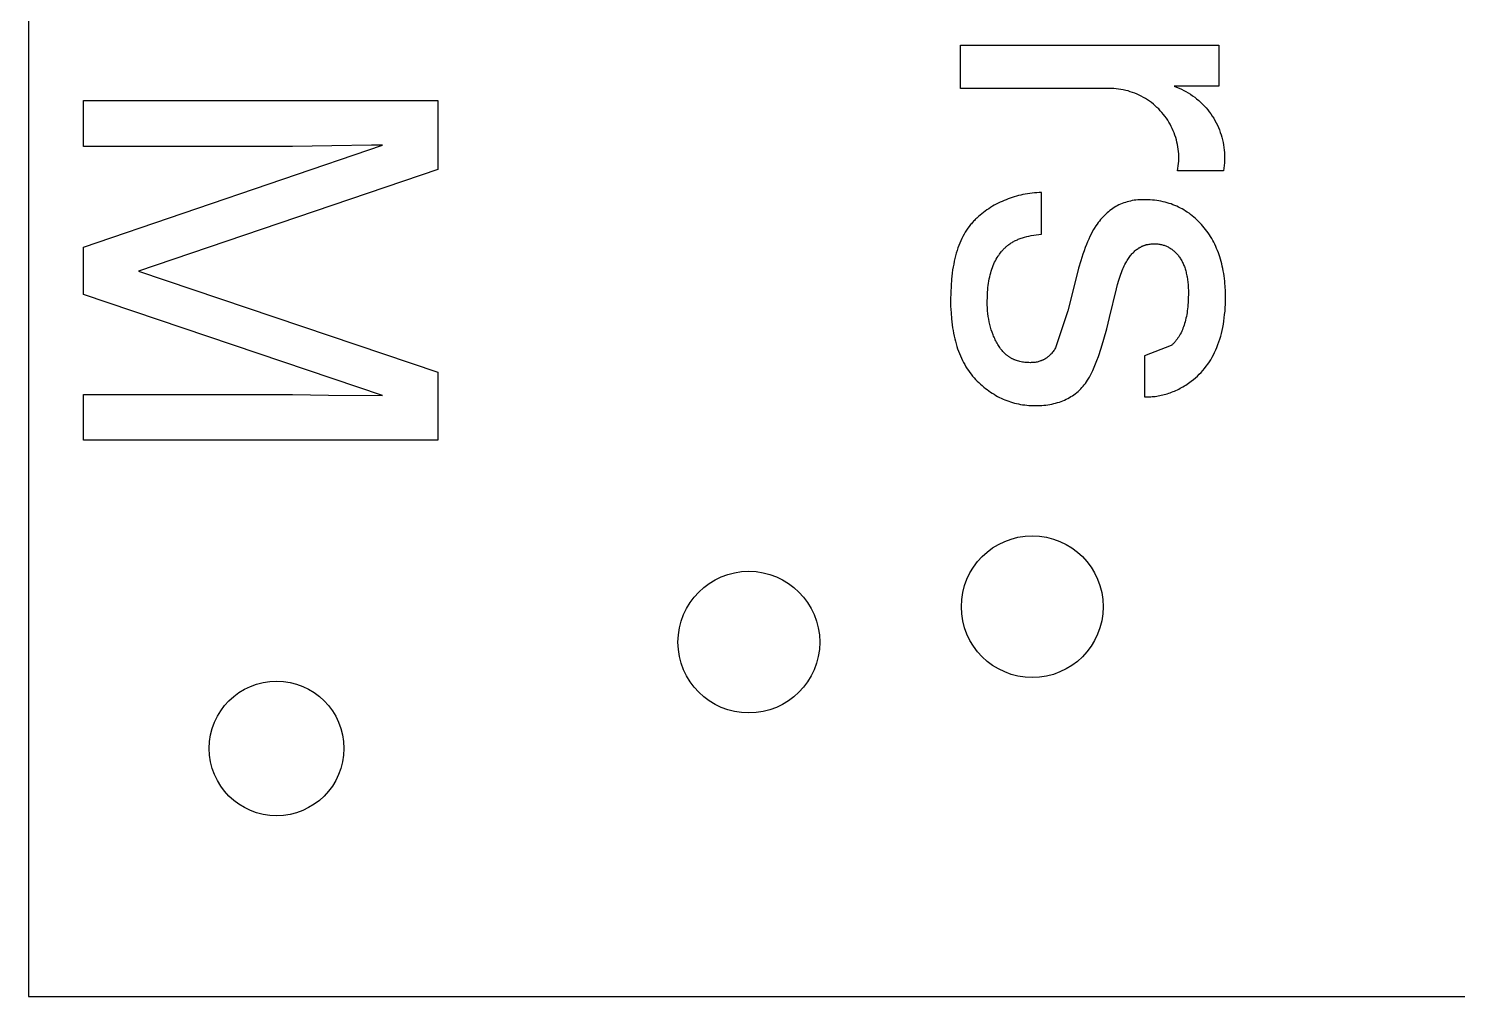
# Model space of a CAD drawing. Extents: x -4 to 37, y -4 to 403.
# Drawn here: x -3.5 to 16.66, y -3.5 to 10.16 of the extents above; entities that cross this region are included whole.
import ezdxf

# ---------------------------------------------------------------- set-up
doc = ezdxf.new("R2010")
doc.units = 0
for name, color, linetype in [('AMICA', 3, 'CONTINUOUS'), ('BORDER', 7, 'CONTINUOUS'), ('SCREWS-BORDER', 3, 'CONTINUOUS'), ('TEXT_LAYER$TXT_MKR1000', 4, 'CONTINUOUS'), ('TEXT_LOGO', 4, 'CONTINUOUS')]:
    doc.layers.add(name, color=color, linetype=linetype)

msp = doc.modelspace()

# ---------------------------------------------------------------- linework, layer by layer
at = {"layer": 'AMICA'}
for centre in [(10.665, 2), (6.665, 1.5)]:
    msp.add_circle(centre, 1, dxfattribs=at)
at = {"layer": 'BORDER'}
for p, q in [((-3.5, 403.46), (-3.5, -3.5)), ((-3.5, -3.5), (36.83, -3.5))]:
    msp.add_line(p, q, dxfattribs=at)
at = {"layer": 'SCREWS-BORDER'}
msp.add_circle((0, 0), 0.95, dxfattribs=at)
at = {"layer": 'TEXT_LAYER$TXT_MKR1000'}
for p, q in [((-2.724, 8.496), (-2.724, 9.142)), ((-2.724, 9.142), (2.276, 9.142)), ((2.276, 9.142), (2.276, 8.172)), ((-2.724, 7.076), (1.493, 8.513)), ((0.227, 8.496), (-2.724, 8.496)), ((0.78, 8.504), (0.227, 8.496)), ((1.34, 8.513), (0.78, 8.504)), ((1.493, 8.513), (1.34, 8.513)), ((2.276, 8.172), (-1.951, 6.736)), ((-2.724, 6.406), (-2.724, 7.076)), ((-1.951, 6.736), (2.276, 5.31)), ((1.493, 4.98), (-2.724, 6.406)), ((2.276, 5.31), (2.276, 4.35)), ((-2.724, 4.35), (-2.724, 4.993)), ((-2.724, 4.993), (0.227, 4.993)), ((0.227, 4.993), (0.734, 4.986)), ((0.734, 4.986), (1.493, 4.98)), ((2.276, 4.35), (-2.724, 4.35))]:
    msp.add_line(p, q, dxfattribs=at)
at = {"layer": 'TEXT_LOGO'}
for p, q in [((9.652, 9.313), (9.652, 9.926)), ((9.652, 9.926), (13.297, 9.926)), ((13.297, 9.926), (13.297, 9.344)), ((11.748, 9.313), (9.652, 9.313)), ((11.782, 9.313), (11.748, 9.313)), ((11.816, 9.311), (11.782, 9.313)), ((11.85, 9.309), (11.816, 9.311)), ((11.883, 9.305), (11.85, 9.309)), ((11.917, 9.3), (11.883, 9.305)), ((11.95, 9.294), (11.917, 9.3)), ((11.983, 9.286), (11.95, 9.294)), ((12.016, 9.278), (11.983, 9.286)), ((12.048, 9.268), (12.016, 9.278)), ((13.297, 9.344), (12.667, 9.344)), ((12.667, 9.344), (12.702, 9.331)), ((12.702, 9.331), (12.736, 9.318)), ((12.736, 9.318), (12.769, 9.303)), ((12.769, 9.303), (12.802, 9.286)), ((12.802, 9.286), (12.834, 9.269)), ((12.08, 9.257), (12.048, 9.268)), ((12.112, 9.246), (12.08, 9.257)), ((12.143, 9.233), (12.112, 9.246)), ((12.174, 9.219), (12.143, 9.233)), ((12.204, 9.204), (12.174, 9.219)), ((12.234, 9.187), (12.204, 9.204)), ((12.263, 9.17), (12.234, 9.187)), ((12.292, 9.152), (12.263, 9.17)), ((12.32, 9.133), (12.292, 9.152)), ((12.347, 9.113), (12.32, 9.133)), ((12.374, 9.092), (12.347, 9.113)), ((12.399, 9.07), (12.374, 9.092)), ((12.834, 9.269), (12.866, 9.251)), ((12.866, 9.251), (12.897, 9.231)), ((12.897, 9.231), (12.927, 9.211)), ((12.927, 9.211), (12.957, 9.189)), ((12.957, 9.189), (12.985, 9.167)), ((12.985, 9.167), (13.014, 9.143)), ((13.014, 9.143), (13.041, 9.119)), ((13.041, 9.119), (13.067, 9.093)), ((13.067, 9.093), (13.093, 9.067)), ((12.425, 9.047), (12.399, 9.07)), ((12.449, 9.024), (12.425, 9.047)), ((12.472, 8.999), (12.449, 9.024)), ((12.495, 8.974), (12.472, 8.999)), ((12.516, 8.948), (12.495, 8.974)), ((12.537, 8.921), (12.516, 8.948)), ((12.557, 8.894), (12.537, 8.921)), ((12.576, 8.866), (12.557, 8.894)), ((13.093, 9.067), (13.117, 9.04)), ((13.117, 9.04), (13.141, 9.012)), ((13.141, 9.012), (13.163, 8.983)), ((13.163, 8.983), (13.185, 8.954)), ((13.185, 8.954), (13.205, 8.923)), ((13.205, 8.923), (13.225, 8.892)), ((13.225, 8.892), (13.243, 8.861)), ((12.594, 8.837), (12.576, 8.866)), ((12.61, 8.808), (12.594, 8.837)), ((12.626, 8.778), (12.61, 8.808)), ((12.641, 8.747), (12.626, 8.778)), ((12.655, 8.717), (12.641, 8.747)), ((12.667, 8.685), (12.655, 8.717)), ((12.679, 8.653), (12.667, 8.685)), ((13.243, 8.861), (13.261, 8.828)), ((13.261, 8.828), (13.277, 8.796)), ((13.277, 8.796), (13.292, 8.762)), ((13.292, 8.762), (13.306, 8.728)), ((13.306, 8.728), (13.319, 8.694)), ((13.319, 8.694), (13.33, 8.659)), ((12.689, 8.621), (12.679, 8.653)), ((12.699, 8.589), (12.689, 8.621)), ((12.707, 8.556), (12.699, 8.589)), ((12.714, 8.523), (12.707, 8.556)), ((12.72, 8.489), (12.714, 8.523)), ((12.725, 8.456), (12.72, 8.489)), ((13.33, 8.659), (13.341, 8.624)), ((13.341, 8.624), (13.35, 8.589)), ((13.35, 8.589), (13.358, 8.553)), ((13.358, 8.553), (13.364, 8.517)), ((13.364, 8.517), (13.37, 8.481)), ((13.37, 8.481), (13.374, 8.444)), ((12.728, 8.422), (12.725, 8.456)), ((12.731, 8.389), (12.728, 8.422)), ((12.729, 8.253), (12.731, 8.287)), ((12.732, 8.355), (12.731, 8.389)), ((12.731, 8.287), (12.732, 8.321)), ((12.732, 8.321), (12.732, 8.355)), ((13.374, 8.444), (13.377, 8.408)), ((13.378, 8.298), (13.376, 8.262)), ((13.377, 8.408), (13.378, 8.371)), ((13.378, 8.371), (13.379, 8.335)), ((13.379, 8.335), (13.378, 8.298)), ((12.715, 8.153), (12.721, 8.186)), ((13.362, 8.153), (12.715, 8.153)), ((12.721, 8.186), (12.725, 8.22)), ((12.725, 8.22), (12.729, 8.253)), ((13.368, 8.189), (13.362, 8.153)), ((13.372, 8.225), (13.368, 8.189)), ((13.376, 8.262), (13.372, 8.225)), ((10.129, 7.665), (10.103, 7.65)), ((10.156, 7.68), (10.129, 7.665)), ((10.183, 7.694), (10.156, 7.68)), ((10.21, 7.707), (10.183, 7.694)), ((10.238, 7.72), (10.21, 7.707)), ((10.266, 7.732), (10.238, 7.72)), ((10.295, 7.744), (10.266, 7.732)), ((10.323, 7.755), (10.295, 7.744)), ((10.352, 7.765), (10.323, 7.755)), ((10.382, 7.775), (10.352, 7.765)), ((10.411, 7.784), (10.382, 7.775)), ((10.442, 7.793), (10.411, 7.784)), ((10.472, 7.801), (10.442, 7.793)), ((10.503, 7.808), (10.472, 7.801)), ((10.534, 7.815), (10.503, 7.808)), ((10.565, 7.821), (10.534, 7.815)), ((10.597, 7.826), (10.565, 7.821)), ((10.629, 7.831), (10.597, 7.826)), ((10.662, 7.836), (10.629, 7.831)), ((10.695, 7.839), (10.662, 7.836)), ((10.728, 7.842), (10.695, 7.839)), ((10.761, 7.845), (10.728, 7.842)), ((10.795, 7.846), (10.761, 7.845)), ((10.795, 7.258), (10.795, 7.846)), ((11.887, 7.669), (11.865, 7.658)), ((11.91, 7.679), (11.887, 7.669)), ((11.933, 7.689), (11.91, 7.679)), ((11.956, 7.698), (11.933, 7.689)), ((11.979, 7.706), (11.956, 7.698)), ((12.003, 7.713), (11.979, 7.706)), ((12.027, 7.72), (12.003, 7.713)), ((12.052, 7.725), (12.027, 7.72)), ((12.077, 7.73), (12.052, 7.725)), ((12.102, 7.735), (12.077, 7.73)), ((12.128, 7.738), (12.102, 7.735)), ((12.154, 7.741), (12.128, 7.738)), ((12.181, 7.743), (12.154, 7.741)), ((12.208, 7.744), (12.181, 7.743)), ((12.235, 7.744), (12.208, 7.744)), ((12.267, 7.744), (12.235, 7.744)), ((12.299, 7.743), (12.267, 7.744)), ((12.33, 7.741), (12.299, 7.743)), ((12.361, 7.738), (12.33, 7.741)), ((12.392, 7.735), (12.361, 7.738)), ((12.422, 7.731), (12.392, 7.735)), ((12.452, 7.726), (12.422, 7.731)), ((12.481, 7.721), (12.452, 7.726)), ((12.51, 7.715), (12.481, 7.721)), ((12.539, 7.708), (12.51, 7.715)), ((12.567, 7.7), (12.539, 7.708)), ((12.595, 7.692), (12.567, 7.7)), ((12.623, 7.683), (12.595, 7.692)), ((12.65, 7.673), (12.623, 7.683)), ((12.677, 7.662), (12.65, 7.673)), ((9.859, 7.462), (9.848, 7.451)), ((9.87, 7.473), (9.859, 7.462)), ((9.881, 7.484), (9.87, 7.473)), ((9.905, 7.505), (9.881, 7.484)), ((9.928, 7.525), (9.905, 7.505)), ((9.952, 7.545), (9.928, 7.525)), ((9.976, 7.564), (9.952, 7.545)), ((10.001, 7.582), (9.976, 7.564)), ((10.026, 7.6), (10.001, 7.582)), ((10.051, 7.617), (10.026, 7.6)), ((10.077, 7.634), (10.051, 7.617)), ((10.103, 7.65), (10.077, 7.634)), ((11.63, 7.463), (11.613, 7.442)), ((11.647, 7.484), (11.63, 7.463)), ((11.665, 7.503), (11.647, 7.484)), ((11.684, 7.522), (11.665, 7.503)), ((11.702, 7.54), (11.684, 7.522)), ((11.721, 7.558), (11.702, 7.54)), ((11.741, 7.574), (11.721, 7.558)), ((11.761, 7.59), (11.741, 7.574)), ((11.781, 7.605), (11.761, 7.59)), ((11.801, 7.619), (11.781, 7.605)), ((11.822, 7.633), (11.801, 7.619)), ((11.844, 7.646), (11.822, 7.633)), ((11.865, 7.658), (11.844, 7.646)), ((12.703, 7.651), (12.677, 7.662)), ((12.729, 7.639), (12.703, 7.651)), ((12.755, 7.626), (12.729, 7.639)), ((12.78, 7.613), (12.755, 7.626)), ((12.805, 7.599), (12.78, 7.613)), ((12.829, 7.584), (12.805, 7.599)), ((12.853, 7.568), (12.829, 7.584)), ((12.877, 7.552), (12.853, 7.568)), ((12.9, 7.535), (12.877, 7.552)), ((12.923, 7.517), (12.9, 7.535)), ((12.945, 7.498), (12.923, 7.517)), ((12.968, 7.479), (12.945, 7.498)), ((12.989, 7.459), (12.968, 7.479)), ((9.72, 7.285), (9.703, 7.256)), ((9.737, 7.313), (9.72, 7.285)), ((9.756, 7.34), (9.737, 7.313)), ((9.775, 7.367), (9.756, 7.34)), ((9.785, 7.379), (9.775, 7.367)), ((9.795, 7.392), (9.785, 7.379)), ((9.805, 7.404), (9.795, 7.392)), ((9.815, 7.416), (9.805, 7.404)), ((9.826, 7.428), (9.815, 7.416)), ((9.837, 7.44), (9.826, 7.428)), ((9.848, 7.451), (9.837, 7.44)), ((11.512, 7.29), (11.495, 7.258)), ((11.53, 7.321), (11.512, 7.29)), ((11.539, 7.335), (11.53, 7.321)), ((11.563, 7.374), (11.539, 7.335)), ((11.579, 7.397), (11.563, 7.374)), ((11.596, 7.42), (11.579, 7.397)), ((11.613, 7.442), (11.596, 7.42)), ((13.011, 7.438), (12.989, 7.459)), ((13.032, 7.417), (13.011, 7.438)), ((13.052, 7.395), (13.032, 7.417)), ((13.072, 7.372), (13.052, 7.395)), ((13.092, 7.348), (13.072, 7.372)), ((13.111, 7.324), (13.092, 7.348)), ((13.13, 7.299), (13.111, 7.324)), ((13.147, 7.274), (13.13, 7.299)), ((13.165, 7.249), (13.147, 7.274)), ((9.616, 7.062), (9.604, 7.027)), ((9.629, 7.097), (9.616, 7.062)), ((9.642, 7.13), (9.629, 7.097)), ((9.656, 7.163), (9.642, 7.13)), ((9.671, 7.195), (9.656, 7.163)), ((9.687, 7.226), (9.671, 7.195)), ((9.703, 7.256), (9.687, 7.226)), ((10.264, 7.05), (10.273, 7.058)), ((10.273, 7.058), (10.281, 7.066)), ((10.281, 7.066), (10.29, 7.074)), ((10.29, 7.074), (10.298, 7.082)), ((10.298, 7.082), (10.307, 7.09)), ((10.307, 7.09), (10.316, 7.097)), ((10.316, 7.097), (10.326, 7.104)), ((10.326, 7.104), (10.336, 7.112)), ((10.336, 7.112), (10.347, 7.12)), ((10.347, 7.12), (10.357, 7.127)), ((10.357, 7.127), (10.369, 7.134)), ((10.369, 7.134), (10.38, 7.141)), ((10.38, 7.141), (10.392, 7.148)), ((10.392, 7.148), (10.404, 7.155)), ((10.404, 7.155), (10.416, 7.161)), ((10.416, 7.161), (10.429, 7.167)), ((10.429, 7.167), (10.442, 7.173)), ((10.442, 7.173), (10.455, 7.179)), ((10.455, 7.179), (10.468, 7.185)), ((10.468, 7.185), (10.482, 7.19)), ((10.482, 7.19), (10.496, 7.196)), ((10.496, 7.196), (10.51, 7.201)), ((10.51, 7.201), (10.525, 7.206)), ((10.525, 7.206), (10.555, 7.215)), ((10.555, 7.215), (10.586, 7.223)), ((10.586, 7.223), (10.618, 7.231)), ((10.618, 7.231), (10.651, 7.238)), ((10.651, 7.238), (10.685, 7.244)), ((10.685, 7.244), (10.721, 7.249)), ((10.721, 7.249), (10.758, 7.254)), ((10.758, 7.254), (10.795, 7.258)), ((11.411, 7.067), (11.395, 7.023)), ((11.428, 7.109), (11.411, 7.067)), ((11.444, 7.149), (11.428, 7.109)), ((11.461, 7.187), (11.444, 7.149)), ((11.478, 7.224), (11.461, 7.187)), ((11.495, 7.258), (11.478, 7.224)), ((12.159, 7.055), (12.17, 7.063)), ((12.17, 7.063), (12.176, 7.066)), ((12.176, 7.066), (12.182, 7.07)), ((12.182, 7.07), (12.188, 7.073)), ((12.188, 7.073), (12.195, 7.076)), ((12.195, 7.076), (12.201, 7.08)), ((12.201, 7.08), (12.207, 7.083)), ((12.207, 7.083), (12.213, 7.086)), ((12.213, 7.086), (12.22, 7.088)), ((12.22, 7.088), (12.226, 7.091)), ((12.226, 7.091), (12.232, 7.094)), ((12.232, 7.094), (12.239, 7.096)), ((12.239, 7.096), (12.245, 7.099)), ((12.245, 7.099), (12.252, 7.101)), ((12.252, 7.101), (12.258, 7.103)), ((12.258, 7.103), (12.265, 7.105)), ((12.265, 7.105), (12.272, 7.107)), ((12.272, 7.107), (12.278, 7.109)), ((12.278, 7.109), (12.285, 7.11)), ((12.285, 7.11), (12.299, 7.113)), ((12.299, 7.113), (12.313, 7.116)), ((12.313, 7.116), (12.327, 7.118)), ((12.327, 7.118), (12.341, 7.119)), ((12.341, 7.119), (12.355, 7.121)), ((12.355, 7.121), (12.37, 7.121)), ((12.37, 7.121), (12.385, 7.121)), ((12.385, 7.121), (12.398, 7.121)), ((12.398, 7.121), (12.412, 7.121)), ((12.412, 7.121), (12.425, 7.12)), ((12.425, 7.12), (12.438, 7.119)), ((12.438, 7.119), (12.451, 7.117)), ((12.451, 7.117), (12.463, 7.115)), ((12.463, 7.115), (12.476, 7.113)), ((12.476, 7.113), (12.488, 7.11)), ((12.488, 7.11), (12.501, 7.107)), ((12.501, 7.107), (12.513, 7.104)), ((12.513, 7.104), (12.524, 7.1)), ((12.524, 7.1), (12.536, 7.096)), ((12.536, 7.096), (12.548, 7.092)), ((12.548, 7.092), (12.559, 7.087)), ((12.559, 7.087), (12.57, 7.082)), ((12.57, 7.082), (12.581, 7.077)), ((12.581, 7.077), (12.592, 7.071)), ((12.592, 7.071), (12.603, 7.065)), ((12.603, 7.065), (12.613, 7.058)), ((12.613, 7.058), (12.624, 7.052)), ((13.181, 7.223), (13.165, 7.249)), ((13.197, 7.196), (13.181, 7.223)), ((13.212, 7.169), (13.197, 7.196)), ((13.227, 7.142), (13.212, 7.169)), ((13.241, 7.114), (13.227, 7.142)), ((13.254, 7.085), (13.241, 7.114)), ((13.267, 7.056), (13.254, 7.085)), ((9.564, 6.875), (9.556, 6.835)), ((9.573, 6.914), (9.564, 6.875)), ((9.583, 6.953), (9.573, 6.914)), ((9.593, 6.99), (9.583, 6.953)), ((9.604, 7.027), (9.593, 6.99)), ((10.123, 6.837), (10.134, 6.86)), ((10.134, 6.86), (10.145, 6.883)), ((10.145, 6.883), (10.157, 6.905)), ((10.157, 6.905), (10.169, 6.927)), ((10.169, 6.927), (10.182, 6.947)), ((10.182, 6.947), (10.189, 6.957)), ((10.189, 6.957), (10.196, 6.967)), ((10.196, 6.967), (10.203, 6.977)), ((10.203, 6.977), (10.21, 6.987)), ((10.21, 6.987), (10.217, 6.996)), ((10.217, 6.996), (10.225, 7.006)), ((10.225, 7.006), (10.233, 7.015)), ((10.233, 7.015), (10.24, 7.024)), ((10.24, 7.024), (10.248, 7.033)), ((10.248, 7.033), (10.256, 7.041)), ((10.256, 7.041), (10.264, 7.05)), ((11.348, 6.88), (11.318, 6.775)), ((11.379, 6.977), (11.348, 6.88)), ((11.395, 7.023), (11.379, 6.977)), ((11.983, 6.851), (11.993, 6.869)), ((11.993, 6.869), (12.004, 6.887)), ((12.004, 6.887), (12.013, 6.901)), ((12.013, 6.901), (12.022, 6.915)), ((12.022, 6.915), (12.031, 6.929)), ((12.031, 6.929), (12.041, 6.942)), ((12.041, 6.942), (12.051, 6.954)), ((12.051, 6.954), (12.061, 6.966)), ((12.061, 6.966), (12.071, 6.978)), ((12.071, 6.978), (12.081, 6.989)), ((12.081, 6.989), (12.092, 7)), ((12.092, 7), (12.102, 7.01)), ((12.102, 7.01), (12.113, 7.02)), ((12.113, 7.02), (12.124, 7.03)), ((12.124, 7.03), (12.135, 7.039)), ((12.135, 7.039), (12.147, 7.047)), ((12.147, 7.047), (12.159, 7.055)), ((12.624, 7.052), (12.634, 7.044)), ((12.634, 7.044), (12.644, 7.037)), ((12.644, 7.037), (12.654, 7.029)), ((12.654, 7.029), (12.664, 7.021)), ((12.664, 7.021), (12.673, 7.012)), ((12.673, 7.012), (12.683, 7.003)), ((12.683, 7.003), (12.692, 6.994)), ((12.692, 6.994), (12.701, 6.985)), ((12.701, 6.985), (12.71, 6.975)), ((12.71, 6.975), (12.718, 6.964)), ((12.718, 6.964), (12.727, 6.954)), ((12.727, 6.954), (12.735, 6.943)), ((12.735, 6.943), (12.744, 6.931)), ((12.744, 6.931), (12.751, 6.92)), ((12.751, 6.92), (12.759, 6.908)), ((12.759, 6.908), (12.766, 6.895)), ((12.766, 6.895), (12.774, 6.883)), ((12.774, 6.883), (12.78, 6.87)), ((12.78, 6.87), (12.787, 6.857)), ((12.787, 6.857), (12.793, 6.843)), ((13.279, 7.026), (13.267, 7.056)), ((13.291, 6.996), (13.279, 7.026)), ((13.302, 6.966), (13.291, 6.996)), ((13.312, 6.935), (13.302, 6.966)), ((13.322, 6.903), (13.312, 6.935)), ((13.331, 6.871), (13.322, 6.903)), ((13.339, 6.838), (13.331, 6.871)), ((9.53, 6.665), (9.525, 6.62)), ((9.535, 6.709), (9.53, 6.665)), ((9.541, 6.752), (9.535, 6.709)), ((9.548, 6.794), (9.541, 6.752)), ((9.556, 6.835), (9.548, 6.794)), ((10.064, 6.654), (10.071, 6.682)), ((10.071, 6.682), (10.078, 6.71)), ((10.078, 6.71), (10.086, 6.736)), ((10.086, 6.736), (10.095, 6.762)), ((10.095, 6.762), (10.103, 6.788)), ((10.103, 6.788), (10.113, 6.813)), ((10.113, 6.813), (10.123, 6.837)), ((11.289, 6.662), (11.166, 6.175)), ((11.318, 6.775), (11.289, 6.662)), ((11.887, 6.61), (11.905, 6.666)), ((11.905, 6.666), (11.914, 6.692)), ((11.914, 6.692), (11.924, 6.718)), ((11.924, 6.718), (11.933, 6.743)), ((11.933, 6.743), (11.943, 6.766)), ((11.943, 6.766), (11.952, 6.789)), ((11.952, 6.789), (11.962, 6.81)), ((11.962, 6.81), (11.972, 6.831)), ((11.972, 6.831), (11.983, 6.851)), ((12.793, 6.843), (12.8, 6.829)), ((12.8, 6.829), (12.805, 6.815)), ((12.805, 6.815), (12.811, 6.8)), ((12.811, 6.8), (12.816, 6.785)), ((12.816, 6.785), (12.821, 6.77)), ((12.821, 6.77), (12.826, 6.754)), ((12.826, 6.754), (12.831, 6.738)), ((12.831, 6.738), (12.835, 6.722)), ((12.835, 6.722), (12.839, 6.705)), ((12.839, 6.705), (12.843, 6.688)), ((12.843, 6.688), (12.846, 6.671)), ((12.846, 6.671), (12.849, 6.654)), ((13.347, 6.805), (13.339, 6.838)), ((13.354, 6.772), (13.347, 6.805)), ((13.361, 6.738), (13.354, 6.772)), ((13.367, 6.703), (13.361, 6.738)), ((13.372, 6.668), (13.367, 6.703)), ((13.377, 6.632), (13.372, 6.668)), ((9.518, 6.528), (9.514, 6.432)), ((9.525, 6.62), (9.518, 6.528)), ((10.034, 6.439), (10.037, 6.472)), ((10.037, 6.472), (10.04, 6.504)), ((10.04, 6.504), (10.044, 6.535)), ((10.044, 6.535), (10.048, 6.566)), ((10.048, 6.566), (10.053, 6.596)), ((10.053, 6.596), (10.058, 6.625)), ((10.058, 6.625), (10.064, 6.654)), ((11.755, 6.08), (11.854, 6.485)), ((11.854, 6.485), (11.87, 6.549)), ((11.87, 6.549), (11.887, 6.61)), ((12.849, 6.654), (12.855, 6.617)), ((12.855, 6.617), (12.86, 6.58)), ((12.86, 6.58), (12.863, 6.541)), ((12.863, 6.541), (12.866, 6.501)), ((12.866, 6.501), (12.868, 6.46)), ((12.868, 6.46), (12.868, 6.417)), ((13.381, 6.596), (13.377, 6.632)), ((13.384, 6.56), (13.381, 6.596)), ((13.387, 6.523), (13.384, 6.56)), ((13.391, 6.447), (13.387, 6.523)), ((9.514, 6.432), (9.512, 6.332)), ((9.512, 6.332), (9.513, 6.239)), ((10.029, 6.301), (10.031, 6.371)), ((10.03, 6.259), (10.029, 6.301)), ((10.032, 6.217), (10.03, 6.259)), ((10.031, 6.371), (10.032, 6.405)), ((10.032, 6.405), (10.034, 6.439)), ((12.862, 6.262), (12.86, 6.232)), ((12.864, 6.292), (12.862, 6.262)), ((12.867, 6.353), (12.864, 6.292)), ((12.868, 6.417), (12.867, 6.353)), ((13.388, 6.219), (13.39, 6.268)), ((13.39, 6.268), (13.392, 6.318)), ((13.392, 6.369), (13.391, 6.447)), ((13.392, 6.318), (13.392, 6.369)), ((9.513, 6.239), (9.518, 6.149)), ((9.518, 6.149), (9.525, 6.062)), ((9.525, 6.062), (9.529, 6.02)), ((10.035, 6.176), (10.032, 6.217)), ((10.039, 6.136), (10.035, 6.176)), ((10.044, 6.096), (10.039, 6.136)), ((10.05, 6.057), (10.044, 6.096)), ((10.058, 6.019), (10.05, 6.057)), ((11.166, 6.175), (10.993, 5.651)), ((11.715, 5.922), (11.755, 6.08)), ((12.834, 6.07), (12.828, 6.045)), ((12.84, 6.095), (12.834, 6.07)), ((12.845, 6.122), (12.84, 6.095)), ((12.849, 6.148), (12.845, 6.122)), ((12.853, 6.176), (12.849, 6.148)), ((12.857, 6.204), (12.853, 6.176)), ((12.86, 6.232), (12.857, 6.204)), ((13.369, 6.031), (13.375, 6.076)), ((13.375, 6.076), (13.38, 6.123)), ((13.38, 6.123), (13.385, 6.17)), ((13.385, 6.17), (13.388, 6.219)), ((9.529, 6.02), (9.534, 5.978)), ((9.534, 5.978), (9.54, 5.937)), ((9.54, 5.937), (9.547, 5.897)), ((9.547, 5.897), (9.554, 5.858)), ((9.554, 5.858), (9.562, 5.819)), ((10.066, 5.981), (10.058, 6.019)), ((10.076, 5.944), (10.066, 5.981)), ((10.087, 5.908), (10.076, 5.944)), ((10.099, 5.872), (10.087, 5.908)), ((10.113, 5.837), (10.099, 5.872)), ((11.676, 5.777), (11.715, 5.922)), ((12.764, 5.867), (12.754, 5.847)), ((12.774, 5.887), (12.764, 5.867)), ((12.783, 5.908), (12.774, 5.887)), ((12.792, 5.929), (12.783, 5.908)), ((12.8, 5.951), (12.792, 5.929)), ((12.808, 5.974), (12.8, 5.951)), ((12.815, 5.997), (12.808, 5.974)), ((12.822, 6.02), (12.815, 5.997)), ((12.828, 6.045), (12.822, 6.02)), ((13.324, 5.816), (13.335, 5.857)), ((13.335, 5.857), (13.345, 5.899)), ((13.345, 5.899), (13.354, 5.942)), ((13.354, 5.942), (13.362, 5.986)), ((13.362, 5.986), (13.369, 6.031)), ((9.562, 5.819), (9.571, 5.782)), ((9.571, 5.782), (9.58, 5.745)), ((9.58, 5.745), (9.59, 5.708)), ((9.59, 5.708), (9.601, 5.673)), ((9.601, 5.673), (9.612, 5.638)), ((10.12, 5.819), (10.113, 5.837)), ((10.127, 5.802), (10.12, 5.819)), ((10.135, 5.785), (10.127, 5.802)), ((10.143, 5.768), (10.135, 5.785)), ((10.151, 5.751), (10.143, 5.768)), ((10.16, 5.735), (10.151, 5.751)), ((10.168, 5.718), (10.16, 5.735)), ((10.178, 5.702), (10.168, 5.718)), ((10.187, 5.686), (10.178, 5.702)), ((10.197, 5.671), (10.187, 5.686)), ((10.207, 5.656), (10.197, 5.671)), ((10.217, 5.641), (10.207, 5.656)), ((10.993, 5.651), (10.985, 5.638)), ((11.637, 5.646), (11.676, 5.777)), ((12.626, 5.685), (12.249, 5.539)), ((12.634, 5.692), (12.626, 5.685)), ((12.641, 5.699), (12.634, 5.692)), ((12.649, 5.706), (12.641, 5.699)), ((12.656, 5.713), (12.649, 5.706)), ((12.663, 5.72), (12.656, 5.713)), ((12.67, 5.727), (12.663, 5.72)), ((12.676, 5.735), (12.67, 5.727)), ((12.683, 5.743), (12.676, 5.735)), ((12.69, 5.751), (12.683, 5.743)), ((12.696, 5.759), (12.69, 5.751)), ((12.702, 5.767), (12.696, 5.759)), ((12.709, 5.775), (12.702, 5.767)), ((12.715, 5.784), (12.709, 5.775)), ((12.721, 5.792), (12.715, 5.784)), ((12.732, 5.81), (12.721, 5.792)), ((12.743, 5.828), (12.732, 5.81)), ((12.754, 5.847), (12.743, 5.828)), ((13.256, 5.624), (13.271, 5.66)), ((13.271, 5.66), (13.286, 5.698)), ((13.286, 5.698), (13.3, 5.736)), ((13.3, 5.736), (13.313, 5.776)), ((13.313, 5.776), (13.324, 5.816)), ((9.612, 5.638), (9.624, 5.604)), ((9.624, 5.604), (9.637, 5.571)), ((9.637, 5.571), (9.65, 5.538)), ((9.65, 5.538), (9.665, 5.506)), ((9.665, 5.506), (9.679, 5.475)), ((9.679, 5.475), (9.695, 5.445)), ((9.695, 5.445), (9.711, 5.416)), ((10.228, 5.628), (10.217, 5.641)), ((10.239, 5.614), (10.228, 5.628)), ((10.25, 5.601), (10.239, 5.614)), ((10.262, 5.589), (10.25, 5.601)), ((10.274, 5.577), (10.262, 5.589)), ((10.28, 5.571), (10.274, 5.577)), ((10.286, 5.566), (10.28, 5.571)), ((10.292, 5.56), (10.286, 5.566)), ((10.298, 5.555), (10.292, 5.56)), ((10.305, 5.55), (10.298, 5.555)), ((10.311, 5.544), (10.305, 5.55)), ((10.318, 5.539), (10.311, 5.544)), ((10.324, 5.535), (10.318, 5.539)), ((10.331, 5.53), (10.324, 5.535)), ((10.338, 5.525), (10.331, 5.53)), ((10.345, 5.521), (10.338, 5.525)), ((10.352, 5.516), (10.345, 5.521)), ((10.359, 5.512), (10.352, 5.516)), ((10.366, 5.508), (10.359, 5.512)), ((10.373, 5.504), (10.366, 5.508)), ((10.38, 5.5), (10.373, 5.504)), ((10.388, 5.497), (10.38, 5.5)), ((10.395, 5.493), (10.388, 5.497)), ((10.403, 5.489), (10.395, 5.493)), ((10.41, 5.486), (10.403, 5.489)), ((10.418, 5.483), (10.41, 5.486)), ((10.426, 5.48), (10.418, 5.483)), ((10.441, 5.474), (10.426, 5.48)), ((10.458, 5.469), (10.441, 5.474)), ((10.474, 5.464), (10.458, 5.469)), ((10.491, 5.46), (10.474, 5.464)), ((10.508, 5.456), (10.491, 5.46)), ((10.525, 5.453), (10.508, 5.456)), ((10.542, 5.45), (10.525, 5.453)), ((10.56, 5.447), (10.542, 5.45)), ((10.579, 5.446), (10.56, 5.447)), ((10.597, 5.444), (10.579, 5.446)), ((10.678, 5.445), (10.664, 5.444)), ((10.692, 5.447), (10.678, 5.445)), ((10.706, 5.448), (10.692, 5.447)), ((10.719, 5.451), (10.706, 5.448)), ((10.733, 5.453), (10.719, 5.451)), ((10.746, 5.456), (10.733, 5.453)), ((10.759, 5.46), (10.746, 5.456)), ((10.771, 5.464), (10.759, 5.46)), ((10.783, 5.468), (10.771, 5.464)), ((10.79, 5.47), (10.783, 5.468)), ((10.796, 5.473), (10.79, 5.47)), ((10.802, 5.475), (10.796, 5.473)), ((10.808, 5.478), (10.802, 5.475)), ((10.813, 5.48), (10.808, 5.478)), ((10.819, 5.483), (10.813, 5.48)), ((10.825, 5.486), (10.819, 5.483)), ((10.831, 5.489), (10.825, 5.486)), ((10.836, 5.492), (10.831, 5.489)), ((10.842, 5.495), (10.836, 5.492)), ((10.848, 5.499), (10.842, 5.495)), ((10.853, 5.502), (10.848, 5.499)), ((10.859, 5.506), (10.853, 5.502)), ((10.864, 5.509), (10.859, 5.506)), ((10.869, 5.513), (10.864, 5.509)), ((10.875, 5.517), (10.869, 5.513)), ((10.885, 5.525), (10.875, 5.517)), ((10.895, 5.533), (10.885, 5.525)), ((10.905, 5.542), (10.895, 5.533)), ((10.915, 5.551), (10.905, 5.542)), ((10.924, 5.56), (10.915, 5.551)), ((10.934, 5.57), (10.924, 5.56)), ((10.943, 5.58), (10.934, 5.57)), ((10.952, 5.591), (10.943, 5.58)), ((10.96, 5.602), (10.952, 5.591)), ((10.969, 5.614), (10.96, 5.602)), ((10.977, 5.626), (10.969, 5.614)), ((10.985, 5.638), (10.977, 5.626)), ((11.559, 5.425), (11.578, 5.475)), ((11.578, 5.475), (11.598, 5.529)), ((11.598, 5.529), (11.637, 5.646)), ((12.249, 5.539), (12.249, 4.96)), ((13.143, 5.423), (13.164, 5.454)), ((13.164, 5.454), (13.184, 5.486)), ((13.184, 5.486), (13.203, 5.519)), ((13.203, 5.519), (13.222, 5.553)), ((13.222, 5.553), (13.239, 5.588)), ((13.239, 5.588), (13.256, 5.624)), ((9.711, 5.416), (9.728, 5.387)), ((9.728, 5.387), (9.746, 5.359)), ((9.746, 5.359), (9.764, 5.332)), ((9.764, 5.332), (9.783, 5.305)), ((9.783, 5.305), (9.803, 5.28)), ((9.803, 5.28), (9.823, 5.255)), ((9.823, 5.255), (9.844, 5.23)), ((10.616, 5.444), (10.597, 5.444)), ((10.635, 5.443), (10.616, 5.444)), ((10.65, 5.444), (10.635, 5.443)), ((10.664, 5.444), (10.65, 5.444)), ((11.474, 5.241), (11.483, 5.258)), ((11.483, 5.258), (11.492, 5.276)), ((11.492, 5.276), (11.502, 5.295)), ((11.502, 5.295), (11.521, 5.335)), ((11.521, 5.335), (11.54, 5.378)), ((11.54, 5.378), (11.559, 5.425)), ((12.967, 5.229), (12.995, 5.254)), ((12.995, 5.254), (13.022, 5.28)), ((13.022, 5.28), (13.048, 5.306)), ((13.048, 5.306), (13.073, 5.334)), ((13.073, 5.334), (13.097, 5.363)), ((13.097, 5.363), (13.12, 5.392)), ((13.12, 5.392), (13.143, 5.423)), ((9.844, 5.23), (9.866, 5.207)), ((9.866, 5.207), (9.888, 5.184)), ((9.888, 5.184), (9.911, 5.162)), ((9.911, 5.162), (9.934, 5.141)), ((9.934, 5.141), (9.957, 5.12)), ((9.957, 5.12), (9.98, 5.1)), ((9.98, 5.1), (10.003, 5.081)), ((10.003, 5.081), (10.027, 5.063)), ((10.027, 5.063), (10.051, 5.045)), ((10.051, 5.045), (10.076, 5.028)), ((11.311, 5.039), (11.33, 5.056)), ((11.33, 5.056), (11.348, 5.073)), ((11.348, 5.073), (11.365, 5.092)), ((11.365, 5.092), (11.382, 5.111)), ((11.382, 5.111), (11.399, 5.131)), ((11.399, 5.131), (11.415, 5.152)), ((11.415, 5.152), (11.43, 5.173)), ((11.43, 5.173), (11.445, 5.195)), ((11.445, 5.195), (11.455, 5.209)), ((11.455, 5.209), (11.464, 5.225)), ((11.464, 5.225), (11.474, 5.241)), ((12.652, 5.035), (12.673, 5.043)), ((12.673, 5.043), (12.693, 5.052)), ((12.693, 5.052), (12.713, 5.062)), ((12.713, 5.062), (12.733, 5.072)), ((12.733, 5.072), (12.753, 5.082)), ((12.753, 5.082), (12.773, 5.093)), ((12.773, 5.093), (12.792, 5.104)), ((12.792, 5.104), (12.812, 5.116)), ((12.812, 5.116), (12.832, 5.128)), ((12.832, 5.128), (12.851, 5.141)), ((12.851, 5.141), (12.87, 5.154)), ((12.87, 5.154), (12.89, 5.167)), ((12.89, 5.167), (12.909, 5.181)), ((12.909, 5.181), (12.939, 5.205)), ((12.939, 5.205), (12.967, 5.229)), ((10.076, 5.028), (10.1, 5.012)), ((10.1, 5.012), (10.125, 4.997)), ((10.125, 4.997), (10.15, 4.982)), ((10.15, 4.982), (10.176, 4.968)), ((10.176, 4.968), (10.201, 4.954)), ((10.201, 4.954), (10.227, 4.942)), ((10.227, 4.942), (10.253, 4.93)), ((10.253, 4.93), (10.28, 4.919)), ((10.28, 4.919), (10.306, 4.908)), ((10.306, 4.908), (10.333, 4.899)), ((10.333, 4.899), (10.36, 4.89)), ((10.36, 4.89), (10.388, 4.881)), ((10.388, 4.881), (10.416, 4.874)), ((10.416, 4.874), (10.443, 4.867)), ((10.443, 4.867), (10.472, 4.861)), ((10.472, 4.861), (10.5, 4.855)), ((10.5, 4.855), (10.529, 4.851)), ((10.529, 4.851), (10.558, 4.847)), ((10.558, 4.847), (10.587, 4.843)), ((10.587, 4.843), (10.617, 4.841)), ((10.617, 4.841), (10.646, 4.839)), ((10.769, 4.839), (10.799, 4.841)), ((10.799, 4.841), (10.829, 4.843)), ((10.829, 4.843), (10.858, 4.846)), ((10.858, 4.846), (10.886, 4.85)), ((10.886, 4.85), (10.914, 4.855)), ((10.914, 4.855), (10.942, 4.86)), ((10.942, 4.86), (10.969, 4.866)), ((10.969, 4.866), (10.995, 4.872)), ((10.995, 4.872), (11.021, 4.88)), ((11.021, 4.88), (11.047, 4.888)), ((11.047, 4.888), (11.072, 4.897)), ((11.072, 4.897), (11.096, 4.906)), ((11.096, 4.906), (11.12, 4.916)), ((11.12, 4.916), (11.143, 4.927)), ((11.143, 4.927), (11.166, 4.938)), ((11.166, 4.938), (11.188, 4.951)), ((11.188, 4.951), (11.21, 4.964)), ((11.21, 4.964), (11.231, 4.977)), ((11.231, 4.977), (11.252, 4.991)), ((11.252, 4.991), (11.272, 5.006)), ((11.272, 5.006), (11.292, 5.022)), ((11.292, 5.022), (11.311, 5.039)), ((12.249, 4.96), (12.271, 4.96)), ((12.271, 4.96), (12.293, 4.96)), ((12.293, 4.96), (12.315, 4.961)), ((12.315, 4.961), (12.336, 4.962)), ((12.336, 4.962), (12.358, 4.964)), ((12.358, 4.964), (12.38, 4.966)), ((12.38, 4.966), (12.401, 4.968)), ((12.401, 4.968), (12.423, 4.971)), ((12.423, 4.971), (12.444, 4.975)), ((12.444, 4.975), (12.465, 4.979)), ((12.465, 4.979), (12.486, 4.983)), ((12.486, 4.983), (12.507, 4.988)), ((12.507, 4.988), (12.528, 4.993)), ((12.528, 4.993), (12.549, 4.999)), ((12.549, 4.999), (12.57, 5.005)), ((12.57, 5.005), (12.591, 5.012)), ((12.591, 5.012), (12.611, 5.019)), ((12.611, 5.019), (12.632, 5.027)), ((12.632, 5.027), (12.652, 5.035)), ((10.646, 4.839), (10.676, 4.838)), ((10.676, 4.838), (10.707, 4.838)), ((10.707, 4.838), (10.738, 4.838)), ((10.738, 4.838), (10.769, 4.839))]:
    msp.add_line(p, q, dxfattribs=at)

doc.saveas('drawing.dxf')
